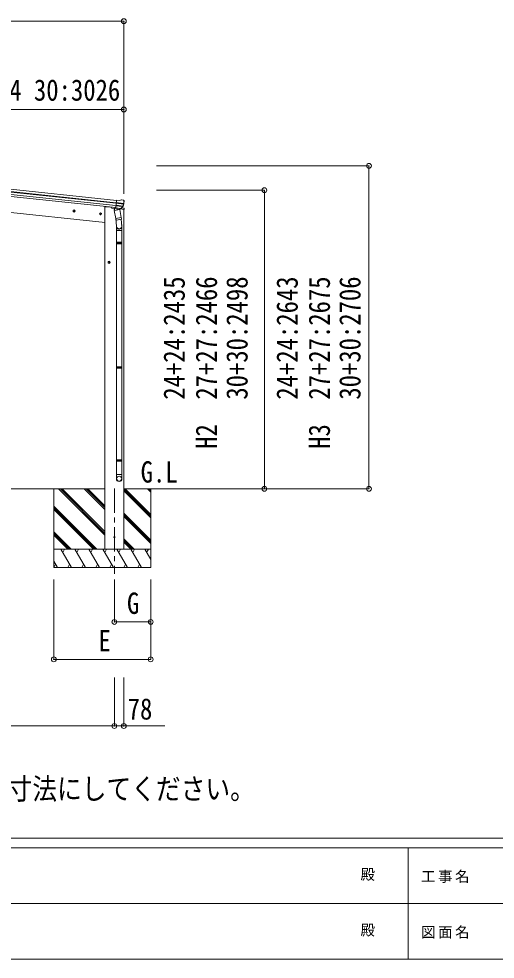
# Model space of a CAD drawing. Units: millimetres, scale not verified. Extents: x -11243 to 11243, y -7760 to 7760.
# Drawn here: x -3812 to 119, y -7760 to 7 of the extents above; entities that cross this region are included whole.
import ezdxf
from ezdxf.enums import TextEntityAlignment as Align

# ---------------------------------------------------------------- set-up
doc = ezdxf.new("R2010")
doc.units = ezdxf.units.MM
doc.header["$LTSCALE"] = 40
doc.header["$PDMODE"] = 32
doc.header["$PDSIZE"] = 40
doc.linetypes.add('CHAIN1', pattern=[8, 5, -1, 1, -1])
for name, color, linetype, lineweight in [('0-0_0', 7, 'Continuous', 9), ('0-1_本体', 5, 'CHAIN1', 9), ('0-3_ELV2', 4, 'Continuous', 9), ('0-6_OTH_LINE', 6, 'Continuous', 9), ('0-9_OUTLINE', 7, 'Continuous', 9), ('F-0_240', 7, 'Continuous', 9)]:
    doc.layers.add(name, color=color, linetype=linetype, lineweight=lineweight)
doc.layers.add('0-7_SHAPE', color=7, linetype='Continuous')
doc.styles.add('ＭＳ ゴシック', font='')
doc.styles.get('ＭＳ ゴシック').set_extended_font_data('MS Gothic')

msp = doc.modelspace()

# ---------------------------------------------------------------- linework, layer by layer
at = {"layer": '0-0_0'}
for p, q in [((-3101.64, -3874.51), (-8253.73, -3874.51)), ((-3523.89, -3874.51), (-3523.89, -4524.5)), ((-3101.64, -4256.77), (-3483.9, -3874.51)), ((-3101.64, -4242.62), (-3469.76, -3874.51)), ((-3101.64, -4228.48), (-3455.62, -3874.51)), ((-3101.64, -4044.64), (-3271.77, -3874.51)), ((-3101.64, -4030.49), (-3257.63, -3874.51)), ((-3101.64, -4016.35), (-3243.48, -3874.51)), ((-2568.02, -3874.51), (-2946.14, -3874.51)), ((-2723.89, -4099.88), (-2946.14, -3877.63)), ((-2723.89, -4085.73), (-2935.12, -3874.51)), ((-2723.89, -3901.89), (-2751.27, -3874.51)), ((-2723.89, -3887.74), (-2737.13, -3874.51)), ((-2723.89, -4114.02), (-2946.14, -3891.77)), ((-3167.74, -4374.51), (-3523.89, -4018.37)), ((-3181.89, -4374.51), (-3523.89, -4032.51)), ((-3196.03, -4374.51), (-3523.89, -4046.65)), ((-2723.89, -4297.86), (-2946.14, -4075.62)), ((-2723.89, -4312.01), (-2946.14, -4089.76)), ((-2723.89, -4326.15), (-2946.14, -4103.9)), ((-3379.88, -4374.51), (-3523.89, -4230.5)), ((-3394.02, -4374.51), (-3523.89, -4244.64)), ((-3408.16, -4374.51), (-3523.89, -4258.78)), ((-2859.38, -4374.51), (-2946.14, -4287.75)), ((-2873.52, -4374.51), (-2946.14, -4301.89)), ((-2887.66, -4374.51), (-2946.14, -4316.03)), ((-3523.89, -4374.51), (-2723.89, -4374.51)), ((-3378.5, -4524.5), (-3465.11, -4374.51)), ((-3450.1, -4400.49), (-3435.1, -4374.5)), ((-3263.03, -4524.5), (-3349.64, -4374.51)), ((-3319.63, -4374.51), (-3334.63, -4400.49)), ((-3147.56, -4524.5), (-3234.16, -4374.51)), ((-3219.16, -4400.49), (-3204.16, -4374.5)), ((-3032.09, -4524.5), (-3118.69, -4374.51)), ((-3103.69, -4400.49), (-3088.69, -4374.5)), ((-2916.62, -4524.5), (-3003.22, -4374.51)), ((-2988.22, -4400.49), (-2973.22, -4374.5)), ((-2801.15, -4524.5), (-2887.75, -4374.5)), ((-2872.75, -4400.49), (-2857.75, -4374.51)), ((-2723.89, -4458.34), (-2772.29, -4374.5)), ((-2757.28, -4400.49), (-2742.28, -4374.5)), ((-3493.97, -4524.5), (-3523.89, -4472.69)), ((-3508.97, -4498.53), (-3523.89, -4524.36)), ((-3393.5, -4498.53), (-3408.5, -4524.5)), ((-3278.03, -4498.53), (-3293.03, -4524.5)), ((-3162.56, -4498.53), (-3177.56, -4524.5)), ((-3047.09, -4498.52), (-3062.09, -4524.5)), ((-2931.62, -4498.52), (-2946.62, -4524.5)), ((-2816.15, -4498.53), (-2831.15, -4524.5))]:
    msp.add_line(p, q, dxfattribs=at)
msp.add_lwpolyline([(-2723.89, -3874.51), (-2723.89, -4524.5), (-3523.89, -4524.5)], dxfattribs=at)
at = {"layer": '0-1_本体'}
msp.add_line((-3023.89, -3872.01), (-3023.89, -4577), dxfattribs=at)
at = {"layer": '0-3_ELV2'}
for p, q in [((-3008.46, -1515.57), (-5610.22, -1242.12)), ((-3008.03, -1511.4), (-5609.78, -1237.94)), ((-3006.04, -1492.5), (-5607.79, -1219.05)), ((-5614.06, -1278.72), (-3012.32, -1552.17)), ((-3010.56, -1535.43), (-5612.31, -1261.98)), ((-5634.64, -1408.28), (-3101.14, -1674.56)), ((-3101.64, -4374.51), (-3101.64, -1545.51)), ((-3050.86, -1548.12), (-3050.44, -1551.35)), ((-3012.62, -1555.06), (-3005.83, -1490.51)), ((-2955.64, -1543.64), (-3010.81, -1537.84)), ((-2953.31, -1539.37), (-3010.34, -1533.38)), ((-2949, -1523.16), (-3008.61, -1516.89)), ((-3007.99, -1511.04), (-2948.25, -1517.32)), ((-2979.31, -1493.3), (-3005.83, -1490.51)), ((-2979.31, -1493.3), (-2966.52, -1488.89)), ((-2967.46, -1558.08), (-2954.41, -1542.14)), ((-2966.51, -1558.72), (-2952.82, -1542.96)), ((-2965.23, -1488.75), (-2951.74, -1490.16)), ((-2948.38, -1491.99), (-2948.38, -1491.99)), ((-2948.38, -1491.99), (-2944.19, -1497.17)), ((-2943.6, -1501.07), (-2943.52, -1499.2)), ((-3362.72, -1575.92), (-3355.86, -1572.87)), ((-3350.57, -1584.75), (-3357.43, -1587.8)), ((-3355.86, -1572.87), (-3349.79, -1577.28)), ((-3349.79, -1577.28), (-3350.57, -1584.75)), ((-3143.92, -1598.92), (-3137.07, -1595.87)), ((-3131.78, -1607.74), (-3138.64, -1610.79)), ((-3137.07, -1595.87), (-3130.99, -1600.28)), ((-3130.99, -1600.28), (-3131.78, -1607.74)), ((-3016.74, -1558.74), (-3046, -1555.67)), ((-3012.62, -1555.06), (-3002.67, -1556.11)), ((-2969.22, -1559.4), (-3012.6, -1554.84)), ((-3002.67, -1556.11), (-3002.42, -1556.23)), ((-3002.42, -1556.23), (-2977.09, -1558.89)), ((-2977.09, -1558.89), (-2976.82, -1558.83)), ((-2976.82, -1558.83), (-2969.13, -1559.63)), ((-2942.99, -1566.5), (-2976.72, -1562.95)), ((-2963.4, -1555.3), (-2946.55, -1557.07)), ((-2946.14, -4374.51), (-2946.14, -1566.17)), ((-2943.89, -1559.66), (-2942.99, -1566.5)), ((-3074.14, -2000.3), (-3067.64, -1996.55)), ((-3067.64, -1996.55), (-3061.14, -2000.3)), ((-3061.14, -2007.81), (-3067.64, -2011.56)), ((-3061.14, -2000.3), (-3061.14, -2007.81))]:
    msp.add_line(p, q, dxfattribs=at)
for points in [[(-3101.64, -1545.51), (-3081.64, -1545.51), (-3050.78, -1548.75)], [(-3357.43, -1587.8), (-3363.5, -1583.39), (-3362.72, -1575.92)], [(-3138.64, -1610.79), (-3144.71, -1606.38), (-3143.92, -1598.92)], [(-3067.64, -2011.56), (-3074.14, -2007.81), (-3074.14, -2000.3)]]:
    msp.add_lwpolyline(points, dxfattribs=at)
for centre, radius in [((-3356.65, -1580.33), 8.5), ((-3356.65, -1580.33), 7.7), ((-3356.65, -1580.33), 6.5), ((-3137.85, -1603.33), 8.5), ((-3137.85, -1603.33), 7.7), ((-3137.85, -1603.33), 6.5), ((-3067.64, -2004.06), 8.5), ((-3067.64, -2004.06), 7.7), ((-3067.64, -2004.06), 6.5), ((-3023.89, -4274.51), 4.5)]:
    msp.add_circle(centre, radius, dxfattribs=at)
for centre, radius, start, end in [((-3045.48, -1550.7), 5, 187.5, 264), ((-2965.54, -1491.73), 3, 84.02369, 108.97631), ((-2956.73, -1540.24), 3, 320.69111, 342.20009), ((-3144.49, -1479.96), 200.2, 342.20009, 347.53883), ((-2955.08, -1540.99), 3, 319, 342.13916), ((-3144.49, -1479.96), 202, 342.13916, 354), ((-2952.27, -1495.14), 5, 39.04426, 83.95574), ((-2949.1, -1524.51), 1.35, 83.1605, 85.91927), ((-2946.23, -1523.53), 2.74, 167.02151, 172.43412), ((-2903.53, -1524.67), 45.32, 170.67122, 173.64518), ((-3137.43, -1482.01), 192.44, 349.4271, 354.57578), ((-2968.77, -1556.75), 2.99, 273.2717, 319.00739), ((-2946.86, -1560.06), 3, 7.5, 84)]:
    msp.add_arc(centre, radius, start, end, dxfattribs=at)
for centre, major_axis, ratio, start_param, end_param in [((-3146.8, -1501.91), (20.92, 199.05), 0.994373, 4.7113789, 4.7277536), ((-2945.73, -1500.22), (0.38, 5.97), 0.020485, 0.671432, 1.5691306), ((-2950.06, -1494.68), (5.48, -2.51), 0.24881, 0.460585, 0.4641038), ((-2946.52, -1499.06), (-1.9, 2.34), 0.995767, 3.9859716, 4.712389), ((-2968.91, -1556.42), (0.51, 2.96), 0.642905, 3.2459383, 4.203928), ((-2968.82, -1556.65), (1.1, -2.8), 0.997631, 5.8041905, 5.8929484), ((-2968.86, -1556.52), (3.02, -2.79), 0.650902, 5.2561448, 5.3289554), ((-2966.47, -1556.67), (1.71, 2.84), 0.040856, 2.1135035, 2.1416249)]:
    msp.add_ellipse(centre, major_axis=major_axis, ratio=ratio, start_param=start_param, end_param=end_param, dxfattribs=at)
at = {"layer": '0-6_OTH_LINE'}
for p, q in [((-2945.56, -12.78), (-8409.73, -12.78)), ((-2945.56, -12.78), (-2945.56, -1438.52)), ((-5669.6, -741.85), (-2945.56, -741.85)), ((-2945.56, -741.85), (-2945.56, -1438.52)), ((-922.56, -1207.45), (-2676.3, -1207.45)), ((-1785.66, -1408.28), (-2676.3, -1408.28)), ((-1785.66, -1408.28), (-1785.66, -3874.51)), ((-1785.66, -3874.51), (-2571.87, -3874.51)), ((-3523.97, -5283.64), (-3523.97, -4624.5)), ((-3023.72, -4974.5), (-3023.72, -4624.52)), ((-2723.97, -5283.64), (-2723.97, -4624.5)), ((-2723.72, -4974.5), (-2723.72, -4624.52)), ((-2723.72, -4974.5), (-3023.72, -4974.5)), ((-2723.97, -5283.64), (-3523.97, -5283.64)), ((-3023.89, -5833.64), (-3023.89, -5433.64)), ((-2946.14, -5833.64), (-2946.14, -5433.64)), ((-2606.67, -5833.64), (-2946.14, -5833.64))]:
    msp.add_line(p, q, dxfattribs=at)
for points in [[(-922.56, -1207.45), (-922.56, -3874.51), (-1994.88, -3874.51)], [(-2946.14, -5833.64), (-3023.89, -5833.64), (-8331.48, -5833.64)]]:
    msp.add_lwpolyline(points, dxfattribs=at)
for p in [(-2945.56, -12.78), (-2945.56, -741.85), (-922.56, -1207.45), (-1785.66, -1408.28), (-1785.66, -3874.51), (-922.56, -3874.51), (-3023.72, -4974.5), (-2723.72, -4974.5), (-3523.97, -5283.64), (-2723.97, -5283.64), (-3023.89, -5833.64), (-2946.14, -5833.64)]:
    msp.add_point(p, dxfattribs=at)
at = {"layer": '0-9_OUTLINE'}
for p, q in [((-3024.83, -1577.13), (-2979.95, -1568)), ((-3011.47, -1642.79), (-3024.83, -1577.13)), ((-3013.38, -1553.67), (-3024.58, -1570.59)), ((-3024.58, -1570.59), (-3023.31, -1576.82)), ((-3012.45, -1553.48), (-3013.38, -1553.67)), ((-2969.97, -1559.64), (-3010.64, -1555.36)), ((-3002.94, -1556.56), (-3000.02, -1570.91)), ((-2973.79, -1561.8), (-2998.55, -1571.55)), ((-2982.13, -1565.08), (-2981.47, -1568.31)), ((-2979.95, -1568), (-2966.59, -1633.66)), ((-2973.33, -1559.94), (-2973.18, -1560.67)), ((-3011.91, -1640.65), (-3005.26, -1708.39)), ((-3011.47, -1642.79), (-2966.59, -1633.66)), ((-3011.46, -1642.79), (-3008.92, -1655.26)), ((-3007.29, -1707.17), (-3007.29, -1741.83)), ((-2965.66, -1648.26), (-3006.62, -1656.6)), ((-2969, -1648.94), (-2963.44, -1704.67)), ((-2964.12, -1645.9), (-2966.61, -1633.66)), ((-2964.33, -1647.3), (-2964.33, -1647.3)), ((-2961.29, -1741.83), (-2961.29, -1707.48)), ((-3007.29, -1741.83), (-2961.29, -1741.83)), ((-3005.29, -1741.83), (-3005.29, -1838.57)), ((-2963.29, -1741.83), (-2963.29, -1838.57)), ((-3007.29, -1840.57), (-3006.29, -1838.57)), ((-3007.29, -1840.57), (-2961.29, -1840.57)), ((-3007.29, -1840.57), (-3007.29, -1848.57)), ((-3007.29, -1848.57), (-2961.29, -1848.57)), ((-3007.29, -1848.57), (-3006.29, -1850.57)), ((-3006.29, -1838.57), (-2962.29, -1838.57)), ((-3006.29, -1850.57), (-2962.29, -1850.57)), ((-3005.29, -1850.57), (-3005.29, -2867.26)), ((-2963.29, -1850.57), (-2963.29, -2867.26)), ((-2961.29, -1840.57), (-2962.29, -1838.57)), ((-3007.29, -2869.26), (-3006.29, -2867.26)), ((-3007.29, -2869.26), (-2961.29, -2869.26)), ((-3007.29, -2869.26), (-3007.29, -2877.26)), ((-3006.29, -2867.26), (-2962.29, -2867.26)), ((-2961.29, -2869.26), (-2962.29, -2867.26)), ((-3007.29, -2877.26), (-2961.29, -2877.26)), ((-3007.29, -2877.26), (-3006.29, -2879.26)), ((-3006.29, -2879.26), (-2962.29, -2879.26)), ((-3005.29, -2879.26), (-3005.29, -3634.95)), ((-2963.29, -2879.26), (-2963.29, -3634.95)), ((-3007.29, -3636.95), (-3006.29, -3634.95)), ((-3007.29, -3636.95), (-2961.29, -3636.95)), ((-3007.29, -3636.95), (-3007.29, -3644.95)), ((-3007.29, -3644.95), (-2961.29, -3644.95)), ((-3007.29, -3644.95), (-3006.29, -3646.95)), ((-3006.29, -3634.95), (-2962.29, -3634.95)), ((-3006.29, -3646.95), (-2962.29, -3646.95)), ((-3005.29, -3646.95), (-3005.29, -3756.95)), ((-2963.29, -3646.95), (-2963.29, -3756.95)), ((-2961.29, -3636.95), (-2962.29, -3634.95)), ((-3007.29, -3791.09), (-3007.29, -3756.95)), ((-3007.29, -3756.95), (-2961.29, -3756.95)), ((-2961.29, -3791.09), (-2961.29, -3756.95))]:
    msp.add_line(p, q, dxfattribs=at)
for points in [[(-2961.29, -1840.57), (-2961.29, -1848.57), (-2962.29, -1850.57)], [(-2961.29, -2869.26), (-2961.29, -2877.26), (-2962.29, -2879.26)], [(-2961.29, -3636.95), (-2961.29, -3644.95), (-2962.29, -3646.95)]]:
    msp.add_lwpolyline(points, dxfattribs=at)
for centre, radius, start, end in [((-3010.59, -1554.87), 0.5, 228.73754, 264), ((-3003.52, -1556.72), 0.604, 15.29405, 86.90158), ((-2999.02, -1570.63), 1.03, 195.53431, 297.46103), ((-2974.16, -1560.87), 1, 291.5, 11.5), ((-2972.84, -1559.84), 0.5, 84, 191.5), ((-2969.92, -1559.14), 0.5, 264, 299.26246), ((-3007.02, -1654.64), 2, 198.03157, 281.5), ((-2966.06, -1646.3), 2, 281.5, 330.09038), ((-2966.02, -1646.33), 1.95, 330.02234, 12.45983), ((-2991.29, -1707.48), 30, 0, 2.54858)]:
    msp.add_arc(centre, radius, start, end, dxfattribs=at)
for centre, major_axis, ratio, start_param, end_param in [((-2984.29, -1707.17), (-23, 0), 0.996195, 5.9588909, 9.9444346), ((-2984.29, -1707.17), (-21, 0), 0.996195, 0.0583862, 3.2616355), ((-2984.29, -3789.35), (23, 0), 0.996195, 3.1415927, 6.2831853), ((-2984.29, -3791.09), (23, 0), 0.996195, 3.1415927, 6.2831853), ((-2984.29, -3791.09), (0, -23.43), 0.981806, 4.712389, 7.8539816)]:
    msp.add_ellipse(centre, major_axis=major_axis, ratio=ratio, start_param=start_param, end_param=end_param, dxfattribs=at)
msp.add_ellipse((-2984.29, -3791.09), major_axis=(-21, 0), ratio=0.996195, dxfattribs=at)
at = {"layer": 'F-0_240', "color": 5}
for p, q in [((-11242.74, -6760), (10677.26, -6760)), ((-11242.74, -6840), (7121.58, -6840)), ((-598.42, -6840), (-598.42, -7760)), ((-4598.42, -7300), (3601.58, -7300)), ((-11242.74, -7760), (10677.26, -7760))]:
    msp.add_line(p, q, dxfattribs=at)

# ---------------------------------------------------------------- texts
at = {"layer": '0-6_OTH_LINE', "color": 7, "style": 'ＭＳ ゴシック', "width": 0.85}
for s, p in [('24:2422 27:2724 30:3026', (-5316.02, -721.83)), ('G', (-2919.38, -4960.66)), ('E', (-3154.94, -5269.8)), ('78', (-2913.85, -5833.44)), ('・ロング柱:2500（超ロング柱:2800)の場合、H2,H3に300(600）足した寸法にしてください。', (-10326.79, -6493.65))]:
    msp.add_text(s, height=176, dxfattribs=at).set_placement(p, align=Align.BOTTOM_LEFT)
for s, p in [('24+24:2435 ', (-2389.9, -3138.5)), ('27+27:2466 ', (-2124.05, -3138.5)), ('30+30:2498 ', (-1871.66, -3138.5)), ('24+24:2643', (-1457.74, -3138.5)), ('27+27:2675 ', (-1191.89, -3138.5)), ('30+30:2706 ', (-939.5, -3138.5)), ('H2', (-2124.05, -3544.35)), ('H3', (-1191.89, -3544.35))]:
    msp.add_text(s, height=176, rotation=90, dxfattribs=at).set_placement(p, align=Align.BOTTOM_LEFT)
at = {"layer": '0-7_SHAPE', "style": 'ＭＳ ゴシック', "width": 0.85}
msp.add_text('G.L', height=176, dxfattribs=at).set_placement((-2806.49, -3876.06), align=Align.BOTTOM_LEFT)
at = {"layer": 'F-0_240', "style": 'ＭＳ ゴシック'}
for p in [(-992.7, -7130), (-992.7, -7590)]:
    msp.add_text('殿', height=87.98, dxfattribs=at).set_placement(p, align=Align.BOTTOM_LEFT)
at = {"layer": 'F-0_240', "char_height": 87.98, "attachment_point": 7, "style": 'ＭＳ ゴシック'}
for s, insert in [('\\T1.17;工事名', (-492.95, -7130)), ('\\T1.17;図面名', (-492.95, -7590))]:
    msp.add_mtext(s, dxfattribs=dict(at, insert=insert))

doc.saveas('drawing.dxf')
